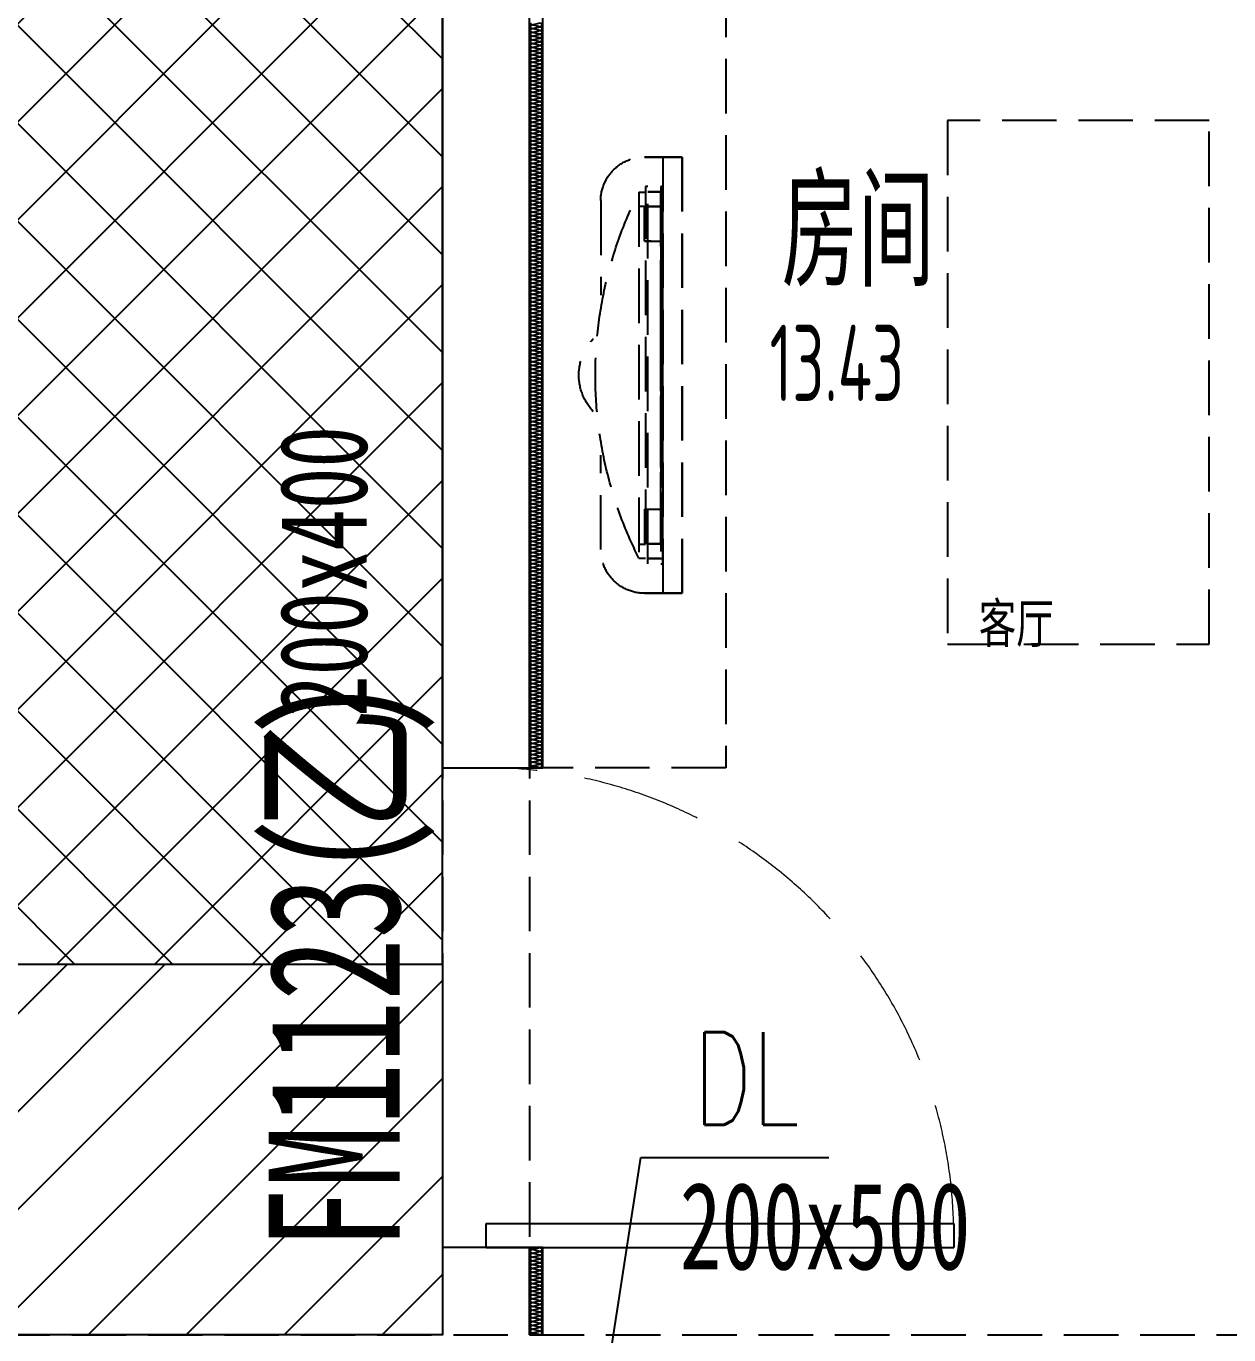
# Model space of a CAD drawing. Header units: millimetres. Extents: x -28014 to 297841, y -81741 to 47579.
# Drawn here: x 285314 to 288072, y -33077 to -30077 of the extents above; entities that cross this region are included whole.
import ezdxf
from ezdxf.enums import TextEntityAlignment as Align

# ---------------------------------------------------------------- set-up
doc = ezdxf.new("R2010")
doc.units = ezdxf.units.MM
doc.header["$MEASUREMENT"] = 0
doc.linetypes.add('__DASH', pattern=[0.35, 0.25, -0.1])
doc.linetypes.add('DASH', pattern=[0.35, 0.25, -0.1])
for name, color, linetype in [('A-墙体-填充墙', 4, 'Continuous'), ('A-墙体-面层', 6, 'Continuous'), ('A-楼面-家具', 8, 'Continuous'), ('A-注释-填充', 8, 'Continuous'), ('A-注释-引出', 3, 'Continuous'), ('A-立面-填充1', 8, 'Continuous'), ('A-立面-线2', 132, 'Continuous'), ('A-门窗', 2, 'Continuous'), ('AR9-梁', 1, 'DASH'), ('C-sheet(通用-图框)', 7, 'Continuous'), ('FF-平面文字', 50, 'Continuous'), ('FF-活动家具', 51, 'Continuous')]:
    doc.layers.add(name, color=color, linetype=linetype)
doc.layers.add('A-注释-参考', color=242, linetype='Continuous', plot=False)
doc.styles.add('_TCH_DIM', font='SIMPLEX', dxfattribs={"bigfont": 'GBCBIG'})
doc.styles.add('_TCH_SPACE', font='HZS', dxfattribs={"width": 0.7, "bigfont": 'HZTXT'})
doc.styles.add('宋体', font='', dxfattribs={"width": 0.8})
doc.styles.get('宋体').set_extended_font_data('SimSun')

# ---------------------------------------------------------------- blocks, each defined once
blk = doc.blocks.new('1800电视柜')
at = {"layer": 'FF-活动家具', "linetype": '__DASH', "ltscale": 500}
for p, q in [((500, -163), (716.6, -163)), ((1300, -163), (1083.4, -163)), ((480.5, -250.7), (1319.5, -250.7)), ((480.5, -250.7), (480.5, -265.7)), ((512.3, -250.7), (512.3, -265.7)), ((592.8, -263), (512.3, -263)), ((1207.2, -263), (1287.7, -263)), ((1287.7, -250.7), (1287.7, -265.7)), ((1319.5, -250.7), (1319.5, -265.7)), ((1400, -306.4), (400, -306.4))]:
    blk.add_line(p, q, dxfattribs=at)
for points in [[(0, 0), (0, -450), (1800, -450), (1800, 0)], [(1332.5, -305.7), (467.5, -305.7), (467.5, -300.7), (1332.5, -300.7)]]:
    blk.add_lwpolyline(points, close=True, dxfattribs=at)
for points in [[(1400, -263), (1400, -350), (400, -350), (400, -263)], [(400, -263), (400, -350), (1400, -350), (1400, -263)]]:
    blk.add_lwpolyline(points, dxfattribs=at)
for centre, radius, start, end in [((900, -234), 121.2, 46.3591, 133.6409), ((500, -263), 100, 90, 180), ((900, -1080.6), 929.9, 63.1842, 116.8158), ((1300, -263), 100, 0, 90)]:
    blk.add_arc(centre, radius, start, end, dxfattribs=at)
for points in [[(467.5, -270.7, 57.3), (467.5, -265.7, 57.3), (1332.5, -265.7, 57.3), (1332.5, -270.7, 57.3)], [(479.5, -300.7, 117.3), (479.5, -270.7, 117.3), (479.5, -270.7, 595.3), (479.5, -300.7, 595.3)], [(513.3, -300.7, 117.3), (513.3, -270.7, 117.3), (513.3, -270.7, 595.3), (513.3, -300.7, 595.3)], [(1286.7, -300.7, 117.3), (1286.7, -270.7, 117.3), (1286.7, -270.7, 595.3), (1286.7, -300.7, 595.3)], [(1320.5, -300.7, 117.3), (1320.5, -270.7, 117.3), (1320.5, -270.7, 595.3), (1320.5, -300.7, 595.3)], [(479.5, -300.7, 117.3), (1320.5, -300.7, 117.3), (1320.5, -300.7, 595.3), (479.5, -300.7, 595.3)]]:
    blk.add_3dface(points, dxfattribs=at)
for points, invisible_edges in [([(592.8, -263, -70.4), (592.8, -279, 2.6), (592.8, -263), (592.8, -263, -70.4)], 9), ([(592.8, -279, -73), (592.8, -279, 2.6), (592.8, -263, -70.4), (592.8, -279, -73)], 11), ([(1207.2, -344.2, -63), (1207.2, -263), (1207.2, -306.4, -79.5), (1207.2, -344.2, -63)], 13), ([(400, -344.2, -63), (400, -279, -73), (400, -306.4, -79.5), (400, -344.2, -63)], 13), ([(400, -279, 2.6), (400, -347, -21.2), (400, -306.4, 9.2), (400, -279, 2.6)], 11), ([(592.8, -344.2, -63), (592.8, -279, -73), (592.8, -306.4, -79.5), (592.8, -344.2, -63)], 13), ([(400, -306.4, 9.2), (400, -344.2, -7.4), (400, -333, 18.3), (400, -306.4, 9.2)], 11), ([(400, -344.2, -63), (400, -306.4, -79.5), (400, -333, -88.7), (400, -344.2, -63)], 13), ([(552.5, -300.7, 151.3), (467.5, -300.7, 611.3), (552.5, -300.7, 561.3), (552.5, -300.7, 151.3)], 11), ([(552.5, -300.7, 561.3), (750.6, -300.7, 611.3), (780.1, -300.7, 561.3), (552.5, -300.7, 561.3)], 9), ([(1051.3, -300.7, 101.3), (552.5, -300.7, 151.3), (1021.8, -300.7, 151.3), (1051.3, -300.7, 101.3)], 9), ([(750.6, -300.7, 611.3), (1247.5, -300.7, 561.3), (780.1, -300.7, 561.3), (750.6, -300.7, 611.3)], 9), ([(1247.5, -300.7, 151.3), (1051.3, -300.7, 101.3), (1021.8, -300.7, 151.3), (1247.5, -300.7, 151.3)], 9), ([(1247.5, -300.7, 561.3), (1332.5, -300.7, 611.3), (1247.5, -300.7, 151.3), (1247.5, -300.7, 561.3)], 11), ([(400, -333.4, -88), (400, -334.7, -89.7), (400, -333, -88.7), (400, -333.4, -88)], 9), ([(400, -334.7, 19.4), (400, -333.5, 17.5), (400, -333, 18.3), (400, -334.7, 19.4)], 9), ([(400, -333, 18.3), (400, -344.2, -7.4), (400, -339.4, 5.9), (400, -333, 18.3)], 9), ([(400, -344.2, -63), (400, -333, -88.7), (400, -339.4, -76.3), (400, -344.2, -63)], 9), ([(400, -333.9, -87.2), (400, -335.6, -88.2), (400, -333.4, -88), (400, -333.9, -87.2)], 11), ([(400, -335.6, 17.8), (400, -333.9, 16.8), (400, -333.5, 17.5), (400, -335.6, 17.8)], 13), ([(400, -336.1, 17), (400, -333.9, 16.8), (400, -335.6, 17.8), (400, -336.1, 17)], 11), ([(400, -336.1, 17), (400, -334.4, 16), (400, -333.9, 16.8), (400, -336.1, 17)], 13), ([(400, -334.3, -86.5), (400, -335.6, -88.2), (400, -333.9, -87.2), (400, -334.3, -86.5)], 11), ([(400, -334.3, -86.5), (400, -336.1, -87.4), (400, -335.6, -88.2), (400, -334.3, -86.5)], 13), ([(400, -334.7, -85.7), (400, -336.1, -87.4), (400, -334.3, -86.5), (400, -334.7, -85.7)], 11), ([(400, -336.1, 17), (400, -334.8, 15.2), (400, -334.4, 16), (400, -336.1, 17)], 13), ([(400, -335.6, 17.8), (400, -334.7, 19.4), (400, -335.2, 18.6), (400, -335.6, 17.8)], 9), ([(400, -334.7, -89.7), (400, -335.6, -88.2), (400, -335.2, -89), (400, -334.7, -89.7)], 9), ([(400, -335.1, -85), (400, -337, -85.8), (400, -334.7, -85.7), (400, -335.1, -85)], 11), ([(400, -337, 15.5), (400, -335.3, 14.4), (400, -334.8, 15.2), (400, -337, 15.5)], 13), ([(400, -335.6, -84.2), (400, -337, -85.8), (400, -335.1, -85), (400, -335.6, -84.2)], 11), ([(400, -337.4, 14.7), (400, -335.3, 14.4), (400, -337, 15.5), (400, -337.4, 14.7)], 11), ([(400, -337.4, 14.7), (400, -335.7, 13.6), (400, -335.3, 14.4), (400, -337.4, 14.7)], 13), ([(400, -336, -83.5), (400, -337.8, -84.3), (400, -335.6, -84.2), (400, -336, -83.5)], 11), ([(400, -337.4, 14.7), (400, -336.1, 12.8), (400, -335.7, 13.6), (400, -337.4, 14.7)], 13), ([(400, -336.4, -82.7), (400, -337.8, -84.3), (400, -336, -83.5), (400, -336.4, -82.7)], 11), ([(400, -336.1, -87.4), (400, -337, -85.8), (400, -336.5, -86.6), (400, -336.1, -87.4)], 9), ([(400, -337, 15.5), (400, -336.1, 17), (400, -336.5, 16.3), (400, -337, 15.5)], 9), ([(400, -338.2, 13.1), (400, -336.5, 12), (400, -336.1, 12.8), (400, -338.2, 13.1)], 13), ([(400, -336.4, -82.7), (400, -338.2, -83.5), (400, -337.8, -84.3), (400, -336.4, -82.7)], 13), ([(400, -336.7, -82), (400, -338.2, -83.5), (400, -336.4, -82.7), (400, -336.7, -82)], 11), ([(400, -338.2, 13.1), (400, -337, 11.2), (400, -336.5, 12), (400, -338.2, 13.1)], 13), ([(400, -337.1, -81.2), (400, -339, -81.9), (400, -336.7, -82), (400, -337.1, -81.2)], 11), ([(400, -337, -85.8), (400, -337.8, -84.3), (400, -337.4, -85.1), (400, -337, -85.8)], 9), ([(400, -339, 11.5), (400, -337.4, 10.4), (400, -337, 11.2), (400, -339, 11.5)], 13), ([(400, -337.5, -80.4), (400, -339, -81.9), (400, -337.1, -81.2), (400, -337.5, -80.4)], 11), ([(400, -338.2, 13.1), (400, -337.4, 14.7), (400, -337.8, 13.9), (400, -338.2, 13.1)], 9), ([(400, -339, 11.5), (400, -337.8, 9.6), (400, -337.4, 10.4), (400, -339, 11.5)], 13), ([(400, -337.9, -79.7), (400, -339.8, -80.3), (400, -337.5, -80.4), (400, -337.9, -79.7)], 11), ([(400, -339.8, 9.9), (400, -338.1, 8.8), (400, -337.8, 9.6), (400, -339.8, 9.9)], 13), ([(400, -338.2, -78.9), (400, -339.8, -80.3), (400, -337.9, -79.7), (400, -338.2, -78.9)], 11), ([(400, -339.8, 9.9), (400, -338.5, 7.9), (400, -338.1, 8.8), (400, -339.8, 9.9)], 13), ([(400, -339, 11.5), (400, -338.2, 13.1), (400, -338.6, 12.3), (400, -339, 11.5)], 9), ([(400, -338.2, -83.5), (400, -339, -81.9), (400, -338.6, -82.7), (400, -338.2, -83.5)], 9), ([(400, -338.6, -78.1), (400, -340.6, -78.6), (400, -338.2, -78.9), (400, -338.6, -78.1)], 11), ([(400, -340.6, 8.3), (400, -338.9, 7.1), (400, -338.5, 7.9), (400, -340.6, 8.3)], 13), ([(400, -339, -77.4), (400, -340.6, -78.6), (400, -338.6, -78.1), (400, -339, -77.4)], 11), ([(400, -340.9, 7.5), (400, -338.9, 7.1), (400, -340.6, 8.3), (400, -340.9, 7.5)], 11), ([(400, -340.9, 7.5), (400, -339.3, 6.3), (400, -338.9, 7.1), (400, -340.9, 7.5)], 13), ([(400, -339, -81.9), (400, -339.8, -80.3), (400, -339.4, -81.1), (400, -339, -81.9)], 9), ([(400, -339.8, 9.9), (400, -339, 11.5), (400, -339.4, 10.7), (400, -339.8, 9.9)], 9), ([(400, -339, -77.4), (400, -340.9, -77.8), (400, -340.6, -78.6), (400, -339, -77.4)], 13), ([(400, -339.3, -76.6), (400, -340.9, -77.8), (400, -339, -77.4), (400, -339.3, -76.6)], 11), ([(400, -340.9, 7.5), (400, -339.6, 5.5), (400, -339.3, 6.3), (400, -340.9, 7.5)], 13), ([(400, -339.6, -75.8), (400, -341.7, -76.2), (400, -339.3, -76.6), (400, -339.6, -75.8)], 11), ([(400, -341.7, 5.8), (400, -340, 4.6), (400, -339.6, 5.5), (400, -341.7, 5.8)], 13), ([(400, -340, -75), (400, -341.7, -76.2), (400, -339.6, -75.8), (400, -340, -75)], 11), ([(400, -340.6, 8.3), (400, -339.8, 9.9), (400, -340.2, 9.1), (400, -340.6, 8.3)], 9), ([(400, -339.8, -80.3), (400, -340.6, -78.6), (400, -340.2, -79.5), (400, -339.8, -80.3)], 9), ([(400, -342, 5), (400, -340, 4.6), (400, -341.7, 5.8), (400, -342, 5)], 11), ([(400, -342, 5), (400, -340.3, 3.8), (400, -340, 4.6), (400, -342, 5)], 13), ([(400, -340.3, -74.2), (400, -341.7, -76.2), (400, -340, -75), (400, -340.3, -74.2)], 11), ([(400, -340.6, -73.4), (400, -342.3, -74.5), (400, -340.3, -74.2), (400, -340.6, -73.4)], 11), ([(400, -342.7, 3.3), (400, -340.7, 3), (400, -340.3, 3.8), (400, -342.7, 3.3)], 13), ([(400, -340.9, -72.6), (400, -342.3, -74.5), (400, -340.6, -73.4), (400, -340.9, -72.6)], 11), ([(400, -342.7, 3.3), (400, -341, 2.1), (400, -340.7, 3), (400, -342.7, 3.3)], 13), ([(400, -341.7, 5.8), (400, -340.9, 7.5), (400, -341.3, 6.6), (400, -341.7, 5.8)], 9), ([(400, -340.9, -77.8), (400, -341.7, -76.2), (400, -341.3, -77), (400, -340.9, -77.8)], 9), ([(400, -341.2, -71.8), (400, -343, -72.9), (400, -340.9, -72.6), (400, -341.2, -71.8)], 11), ([(400, -343.3, 1.7), (400, -341.3, 1.3), (400, -341, 2.1), (400, -343.3, 1.7)], 13), ([(400, -341.6, -71), (400, -343, -72.9), (400, -341.2, -71.8), (400, -341.6, -71)], 11), ([(400, -343.3, 1.7), (400, -341.6, 0.4), (400, -341.3, 1.3), (400, -343.3, 1.7)], 13), ([(400, -341.8, -70.2), (400, -343.6, -71.2), (400, -341.6, -71), (400, -341.8, -70.2)], 11), ([(400, -343.9, 0), (400, -342, -0.4), (400, -341.6, 0.4), (400, -343.9, 0)], 13), ([(400, -341.7, -76.2), (400, -342.3, -74.5), (400, -342, -75.4), (400, -341.7, -76.2)], 9), ([(400, -341.8, -70.2), (400, -343.9, -70.3), (400, -343.6, -71.2), (400, -341.8, -70.2)], 13), ([(400, -342.1, -69.4), (400, -343.9, -70.3), (400, -341.8, -70.2), (400, -342.1, -69.4)], 11), ([(400, -342.7, 3.3), (400, -342, 5), (400, -342.3, 4.2), (400, -342.7, 3.3)], 9), ([(400, -343.9, 0), (400, -342.3, -1.3), (400, -342, -0.4), (400, -343.9, 0)], 13), ([(400, -342.4, -68.6), (400, -343.9, -70.3), (400, -342.1, -69.4), (400, -342.4, -68.6)], 11), ([(400, -342.3, -74.5), (400, -343, -72.9), (400, -342.7, -73.7), (400, -342.3, -74.5)], 9), ([(400, -344.5, -1.7), (400, -342.5, -2.1), (400, -342.3, -1.3), (400, -344.5, -1.7)], 13), ([(400, -342.7, -67.8), (400, -344.5, -68.6), (400, -342.4, -68.6), (400, -342.7, -67.8)], 11), ([(400, -344.5, -1.7), (400, -342.8, -3), (400, -342.5, -2.1), (400, -344.5, -1.7)], 13), ([(400, -343.3, 1.7), (400, -342.7, 3.3), (400, -343, 2.5), (400, -343.3, 1.7)], 9), ([(400, -342.7, -67.8), (400, -344.8, -67.8), (400, -344.5, -68.6), (400, -342.7, -67.8)], 13), ([(400, -343, -67), (400, -344.8, -67.8), (400, -342.7, -67.8), (400, -343, -67)], 11), ([(400, -344.8, -2.6), (400, -342.8, -3), (400, -344.5, -1.7), (400, -344.8, -2.6)], 11), ([(400, -344.8, -2.6), (400, -343.1, -3.8), (400, -342.8, -3), (400, -344.8, -2.6)], 13), ([(400, -343, -72.9), (400, -343.6, -71.2), (400, -343.3, -72), (400, -343, -72.9)], 9), ([(400, -343.2, -66.2), (400, -344.8, -67.8), (400, -343, -67), (400, -343.2, -66.2)], 11), ([(400, -345.3, -4.3), (400, -343.4, -4.7), (400, -343.1, -3.8), (400, -345.3, -4.3)], 13), ([(400, -343.5, -65.4), (400, -345.3, -66.1), (400, -343.2, -66.2), (400, -343.5, -65.4)], 11), ([(400, -343.9, 0), (400, -343.3, 1.7), (400, -343.6, 0.8), (400, -343.9, 0)], 9), ([(400, -345.3, -4.3), (400, -343.6, -5.6), (400, -343.4, -4.7), (400, -345.3, -4.3)], 13), ([(400, -343.7, -64.6), (400, -345.3, -66.1), (400, -343.5, -65.4), (400, -343.7, -64.6)], 11), ([(400, -345.6, -5.1), (400, -343.9, -6.4), (400, -343.6, -5.6), (400, -345.6, -5.1)], 13), ([(400, -344, -63.7), (400, -345.9, -64.4), (400, -343.7, -64.6), (400, -344, -63.7)], 11), ([(400, -344.5, -1.7), (400, -343.9, 0), (400, -344.2, -0.9), (400, -344.5, -1.7)], 9), ([(400, -343.9, -70.3), (400, -344.5, -68.6), (400, -344.2, -69.5), (400, -343.9, -70.3)], 9), ([(400, -346.1, -6.9), (400, -344.2, -7.3), (400, -343.9, -6.4), (400, -346.1, -6.9)], 13), ([(400, -344.2, -62.9), (400, -345.9, -64.4), (400, -344, -63.7), (400, -344.2, -62.9)], 11), ([(400, -344.4, -62.1), (400, -346.3, -62.6), (400, -344.2, -62.9), (400, -344.4, -62.1)], 11), ([(400, -346.1, -6.9), (400, -344.4, -8.2), (400, -344.2, -7.3), (400, -346.1, -6.9)], 13), ([(400, -344.6, -61.3), (400, -346.3, -62.6), (400, -344.4, -62.1), (400, -344.6, -61.3)], 11), ([(400, -346.6, -8.6), (400, -344.6, -9.1), (400, -344.4, -8.2), (400, -346.6, -8.6)], 13), ([(400, -344.8, -60.4), (400, -346.8, -60.9), (400, -344.6, -61.3), (400, -344.8, -60.4)], 11), ([(400, -346.6, -8.6), (400, -344.9, -9.9), (400, -344.6, -9.1), (400, -346.6, -8.6)], 13), ([(400, -345.1, -59.6), (400, -346.8, -60.9), (400, -344.8, -60.4), (400, -345.1, -59.6)], 11), ([(400, -346.8, -9.5), (400, -345.1, -10.8), (400, -344.9, -9.9), (400, -346.8, -9.5)], 13)]:
    blk.add_3dface(points, dxfattribs=dict(at, invisible_edges=invisible_edges))
blk = doc.blocks.new('1200长茶几')
at = {"layer": 'FF-活动家具', "linetype": '__DASH', "ltscale": 500}
blk.add_lwpolyline([(0, -600), (1200, -600), (1200, 0), (0, 0)], close=True, dxfattribs=at)
blk = doc.blocks.new('$DorLib2D$00000001')
for p, q in [((0.45, 0.975), (0.5, 0.975)), ((0.45, 0), (0.45, 0.975)), ((0.5, 0), (0.5, 0.975)), ((0.5, 0), (0.45, 0))]:
    blk.add_line(p, q)
at = {"color": 8, "linetype": '__DASH', "lineweight": 13}
blk.add_arc((0.475, 0), 0.975, 91.4693, 180, dxfattribs=at)
blk = doc.blocks.new('fchgbfhy')
at = {"layer": 'A-墙体-填充墙'}
for p, q in [((-6350, -100), (-6350, -3400)), ((-6150, -3400), (-6150, -200)), ((-6350, -3400), (-6150, -3400)), ((-6150, -4500), (-6350, -4500)), ((-6350, -4500), (-6350, -4700)), ((-6150, -4700), (-6150, -4500))]:
    blk.add_line(p, q, dxfattribs=at)
at = {"layer": 'A-楼面-家具', "extrusion": (0, 0, -1), "zscale": -1, "rotation": 270}
blk.add_blockref('1800电视柜', (6150, -1600), dxfattribs=at)
at = {"layer": 'A-楼面-家具', "extrusion": (0, 0, -1), "xscale": -1, "zscale": -1, "rotation": 270}
blk.add_blockref('1200长茶几', (5191.7, -3116.5), dxfattribs=at)
at = {"layer": 'A-门窗', "xscale": 1100, "yscale": 1100, "zscale": 1100, "rotation": 270.0000000001242}
blk.add_blockref('$DorLib2D$00000001', (-6250, -3950), dxfattribs=at)
at = {"layer": 'A-注释-参考', "style": '_TCH_SPACE', "width": 0.7}
for s, height, p in [('房间', 250, (-5571.9, -2297)), ('13.43', 175, (-5599.9, -2559.5))]:
    blk.add_text(s, height=height, dxfattribs=at).set_placement(p)
blk = doc.blocks.new('$LinePat$岩棉板')
at = {"color": 0}
for p, q in [((0, -17), (12, -67)), ((12, -67), (24, -17))]:
    blk.add_line(p, q, dxfattribs=at)
for centre, start, end in [((12, -17), 0, 180), ((0, -67), 270, 0), ((24, -67), 180, 270)]:
    blk.add_arc(centre, 12, start, end, dxfattribs=at)
at = {"layer": 'Defpoints'}
blk.add_point((0, 0.1), dxfattribs=at)
at = {"layer": 'Defpoints', "color": 0}
blk.add_point((24, -84), dxfattribs=at)
blk = doc.blocks.new('fdgfdth')
at = {"layer": 'A-墙体-面层', "ltscale": 0.01}
for points in [[(1400, -8850), (1430, -8850), (1430, -5650)], [(1400, -10150), (1430, -10150), (1430, -9950), (1400, -9950)]]:
    blk.add_lwpolyline(points, dxfattribs=at)
at = {"layer": 'A-注释-填充', "yscale": 0.3565137037395431, "zscale": 0.3565137037395431}
for p, xscale, rotation in [((1430, -7151.3), -0.3574619920922241, 269.9999999999114), ((1430, -7159.9), -0.3574619920922241, 269.9999999999114), ((1430, -7168.5), -0.3574619920922241, 269.9999999999114), ((1430, -7177.1), -0.3574619920922241, 269.9999999999114), ((1430, -7185.7), -0.3574619920922241, 269.9999999999114), ((1430, -7194.2), -0.3574619920922241, 269.9999999999114), ((1430, -7202.8), -0.3574619920922241, 269.9999999999114), ((1430, -7211.4), -0.3574619920922241, 269.9999999999114), ((1430, -7220), -0.3574619920922241, 269.9999999999114), ((1430, -7228.6), -0.3574619920922241, 269.9999999999114), ((1430, -7237.1), -0.3574619920922241, 269.9999999999114), ((1430, -7245.7), -0.3574619920922241, 269.9999999999114), ((1430, -7254.3), -0.3574619920922241, 269.9999999999114), ((1430, -7262.9), -0.3574619920922241, 269.9999999999114), ((1430, -7271.4), -0.3574619920922241, 269.9999999999114), ((1430, -7280), -0.3574619920922241, 269.9999999999114), ((1430, -7288.6), -0.3574619920922241, 269.9999999999114), ((1430, -7297.2), -0.3574619920922241, 269.9999999999114), ((1430, -7305.8), -0.3574619920922241, 269.9999999999114), ((1430, -7314.3), -0.3574619920922241, 269.9999999999114), ((1430, -7322.9), -0.3574619920922241, 269.9999999999114), ((1430, -7331.5), -0.3574619920922241, 269.9999999999114), ((1430, -7340.1), -0.3574619920922241, 269.9999999999114), ((1430, -7348.7), -0.3574619920922241, 269.9999999999114), ((1430, -7357.2), -0.3574619920922241, 269.9999999999114), ((1430, -7365.8), -0.3574619920922241, 269.9999999999114), ((1430, -7374.4), -0.3574619920922241, 269.9999999999114), ((1430, -7383), -0.3574619920922241, 269.9999999999114), ((1430, -7391.6), -0.3574619920922241, 269.9999999999114), ((1430, -7400.1), -0.3574619920922241, 269.9999999999114), ((1430, -7408.7), -0.3574619920922241, 269.9999999999114), ((1430, -7417.3), -0.3574619920922241, 269.9999999999114), ((1430, -7425.9), -0.3574619920922241, 269.9999999999114), ((1430, -7434.5), -0.3574619920922241, 269.9999999999114), ((1430, -7443), -0.3574619920922241, 269.9999999999114), ((1430, -7451.6), -0.3574619920922241, 269.9999999999114), ((1430, -7460.2), -0.3574619920922241, 269.9999999999114), ((1430, -7468.8), -0.3574619920922241, 269.9999999999114), ((1430, -7477.3), -0.3574619920922241, 269.9999999999114), ((1430, -7485.9), -0.3574619920922241, 269.9999999999114), ((1430, -7494.5), -0.3574619920922241, 269.9999999999114), ((1430, -7503.1), -0.3574619920922241, 269.9999999999114), ((1430, -7511.7), -0.3574619920922241, 269.9999999999114), ((1430, -7520.2), -0.3574619920922241, 269.9999999999114), ((1430, -7528.8), -0.3574619920922241, 269.9999999999114), ((1430, -7537.4), -0.3574619920922241, 269.9999999999114), ((1430, -7546), -0.3574619920922241, 269.9999999999114), ((1430, -7554.6), -0.3574619920922241, 269.9999999999114), ((1430, -7563.1), -0.3574619920922241, 269.9999999999114), ((1430, -7571.7), -0.3574619920922241, 269.9999999999114), ((1430, -7580.3), -0.3574619920922241, 269.9999999999114), ((1430, -7588.9), -0.3574619920922241, 269.9999999999114), ((1430, -7597.5), -0.3574619920922241, 269.9999999999114), ((1430, -7606), -0.3574619920922241, 269.9999999999114), ((1430, -7614.6), -0.3574619920922241, 269.9999999999114), ((1430, -7623.2), -0.3574619920922241, 269.9999999999114), ((1430, -7631.8), -0.3574619920922241, 269.9999999999114), ((1430, -7640.3), -0.3574619920922241, 269.9999999999114), ((1430, -7648.9), -0.3574619920922241, 269.9999999999114), ((1430, -7657.5), -0.3574619920922241, 269.9999999999114), ((1430, -7666.1), -0.3574619920922241, 269.9999999999114), ((1430, -7674.7), -0.3574619920922241, 269.9999999999114), ((1430, -7683.2), -0.3574619920922241, 269.9999999999114), ((1430, -7691.8), -0.3574619920922241, 269.9999999999114), ((1430, -7700.4), -0.3574619920922241, 269.9999999999114), ((1430, -7709), -0.3574619920922241, 269.9999999999114), ((1430, -7717.6), -0.3574619920922241, 269.9999999999114), ((1430, -7726.1), -0.3574619920922241, 269.9999999999114), ((1430, -7734.7), -0.3574619920922241, 269.9999999999114), ((1430, -7743.3), -0.3574619920922241, 269.9999999999114), ((1430, -7751.9), -0.3574619920922241, 269.9999999999114), ((1430, -7760.5), -0.3574619920922241, 269.9999999999114), ((1430, -7769), -0.3574619920922241, 269.9999999999114), ((1430, -7777.6), -0.3574619920922241, 269.9999999999114), ((1430, -7786.2), -0.3574619920922241, 269.9999999999114), ((1430, -7794.8), -0.3574619920922241, 269.9999999999114), ((1430, -7803.4), -0.3574619920922241, 269.9999999999114), ((1430, -7811.9), -0.3574619920922241, 269.9999999999114), ((1430, -7820.5), -0.3574619920922241, 269.9999999999114), ((1430, -7829.1), -0.3574619920922241, 269.9999999999114), ((1430, -7837.7), -0.3574619920922241, 269.9999999999114), ((1430, -7846.2), -0.3574619920922241, 269.9999999999114), ((1430, -7854.8), -0.3574619920922241, 269.9999999999114), ((1430, -7863.4), -0.3574619920922241, 269.9999999999114), ((1430, -7872), -0.3574619920922241, 269.9999999999114), ((1430, -7880.6), -0.3574619920922241, 269.9999999999114), ((1430, -7889.1), -0.3574619920922241, 269.9999999999114), ((1430, -7897.7), -0.3574619920922241, 269.9999999999114), ((1430, -7906.3), -0.3574619920922241, 269.9999999999114), ((1430, -7914.9), -0.3574619920922241, 269.9999999999114), ((1430, -7923.5), -0.3574619920922241, 269.9999999999114), ((1430, -7932), -0.3574619920922241, 269.9999999999114), ((1430, -7940.6), -0.3574619920922241, 269.9999999999114), ((1430, -7949.2), -0.3574619920922241, 269.9999999999114), ((1430, -7957.8), -0.3574619920922241, 269.9999999999114), ((1430, -7966.4), -0.3574619920922241, 269.9999999999114), ((1430, -7974.9), -0.3574619920922241, 269.9999999999114), ((1430, -7983.5), -0.3574619920922241, 269.9999999999114), ((1430, -7992.1), -0.3574619920922241, 269.9999999999114), ((1430, -8000.7), -0.3574619920922241, 269.9999999999114), ((1430, -8009.2), -0.3574619920922241, 269.9999999999114), ((1430, -8017.8), -0.3574619920922241, 269.9999999999114), ((1430, -8026.4), -0.3574619920922241, 269.9999999999114), ((1430, -8035), -0.3574619920922241, 269.9999999999114), ((1430, -8043.6), -0.3574619920922241, 269.9999999999114), ((1430, -8052.1), -0.3574619920922241, 269.9999999999114), ((1430, -8060.7), -0.3574619920922241, 269.9999999999114), ((1430, -8069.3), -0.3574619920922241, 269.9999999999114), ((1430, -8077.9), -0.3574619920922241, 269.9999999999114), ((1430, -8086.5), -0.3574619920922241, 269.9999999999114), ((1430, -8095), -0.3574619920922241, 269.9999999999114), ((1430, -8103.6), -0.3574619920922241, 269.9999999999114), ((1430, -8112.2), -0.3574619920922241, 269.9999999999114), ((1430, -8120.8), -0.3574619920922241, 269.9999999999114), ((1430, -8129.4), -0.3574619920922241, 269.9999999999114), ((1430, -8137.9), -0.3574619920922241, 269.9999999999114), ((1430, -8146.5), -0.3574619920922241, 269.9999999999114), ((1430, -8155.1), -0.3574619920922241, 269.9999999999114), ((1430, -8163.7), -0.3574619920922241, 269.9999999999114), ((1430, -8172.3), -0.3574619920922241, 269.9999999999114), ((1430, -8180.8), -0.3574619920922241, 269.9999999999114), ((1430, -8189.4), -0.3574619920922241, 269.9999999999114), ((1430, -8198), -0.3574619920922241, 269.9999999999114), ((1430, -8206.6), -0.3574619920922241, 269.9999999999114), ((1430, -8215.1), -0.3574619920922241, 269.9999999999114), ((1430, -8223.7), -0.3574619920922241, 269.9999999999114), ((1430, -8232.3), -0.3574619920922241, 269.9999999999114), ((1430, -8240.9), -0.3574619920922241, 269.9999999999114), ((1430, -8249.5), -0.3574619920922241, 269.9999999999114), ((1430, -8258), -0.3574619920922241, 269.9999999999114), ((1430, -8266.6), -0.3574619920922241, 269.9999999999114), ((1430, -8275.2), -0.3574619920922241, 269.9999999999114), ((1430, -8283.8), -0.3574619920922241, 269.9999999999114), ((1430, -8292.4), -0.3574619920922241, 269.9999999999114), ((1430, -8300.9), -0.3574619920922241, 269.9999999999114), ((1430, -8309.5), -0.3574619920922241, 269.9999999999114), ((1430, -8318.1), -0.3574619920922241, 269.9999999999114), ((1430, -8326.7), -0.3574619920922241, 269.9999999999114), ((1430, -8335.3), -0.3574619920922241, 269.9999999999114), ((1430, -8343.8), -0.3574619920922241, 269.9999999999114), ((1430, -8352.4), -0.3574619920922241, 269.9999999999114), ((1430, -8361), -0.3574619920922241, 269.9999999999114), ((1430, -8369.6), -0.3574619920922241, 269.9999999999114), ((1430, -8378.1), -0.3574619920922241, 269.9999999999114), ((1430, -8386.7), -0.3574619920922241, 269.9999999999114), ((1430, -8395.3), -0.3574619920922241, 269.9999999999114), ((1430, -8403.9), -0.3574619920922241, 269.9999999999114), ((1430, -8412.5), -0.3574619920922241, 269.9999999999114), ((1430, -8421), -0.3574619920922241, 269.9999999999114), ((1430, -8429.6), -0.3574619920922241, 269.9999999999114), ((1430, -8438.2), -0.3574619920922241, 269.9999999999114), ((1430, -8446.8), -0.3574619920922241, 269.9999999999114), ((1430, -8455.4), -0.3574619920922241, 269.9999999999114), ((1430, -8463.9), -0.3574619920922241, 269.9999999999114), ((1430, -8472.5), -0.3574619920922241, 269.9999999999114), ((1430, -8481.1), -0.3574619920922241, 269.9999999999114), ((1430, -8489.7), -0.3574619920922241, 269.9999999999114), ((1430, -8498.3), -0.3574619920922241, 269.9999999999114), ((1430, -8506.8), -0.3574619920922241, 269.9999999999114), ((1430, -8515.4), -0.3574619920922241, 269.9999999999114), ((1430, -8524), -0.3574619920922241, 269.9999999999114), ((1430, -8532.6), -0.3574619920922241, 269.9999999999114), ((1430, -8541.2), -0.3574619920922241, 269.9999999999114), ((1430, -8549.7), -0.3574619920922241, 269.9999999999114), ((1430, -8558.3), -0.3574619920922241, 269.9999999999114), ((1430, -8566.9), -0.3574619920922241, 269.9999999999114), ((1430, -8575.5), -0.3574619920922241, 269.9999999999114), ((1430, -8584), -0.3574619920922241, 269.9999999999114), ((1430, -8592.6), -0.3574619920922241, 269.9999999999114), ((1430, -8601.2), -0.3574619920922241, 269.9999999999114), ((1430, -8609.8), -0.3574619920922241, 269.9999999999114), ((1430, -8618.4), -0.3574619920922241, 269.9999999999114), ((1430, -8626.9), -0.3574619920922241, 269.9999999999114), ((1430, -8635.5), -0.3574619920922241, 269.9999999999114), ((1430, -8644.1), -0.3574619920922241, 269.9999999999114), ((1430, -8652.7), -0.3574619920922241, 269.9999999999114), ((1430, -8661.3), -0.3574619920922241, 269.9999999999114), ((1430, -8669.8), -0.3574619920922241, 269.9999999999114), ((1430, -8678.4), -0.3574619920922241, 269.9999999999114), ((1430, -8687), -0.3574619920922241, 269.9999999999114), ((1430, -8695.6), -0.3574619920922241, 269.9999999999114), ((1430, -8704.2), -0.3574619920922241, 269.9999999999114), ((1430, -8712.7), -0.3574619920922241, 269.9999999999114), ((1430, -8721.3), -0.3574619920922241, 269.9999999999114), ((1430, -8729.9), -0.3574619920922241, 269.9999999999114), ((1430, -8738.5), -0.3574619920922241, 269.9999999999114), ((1430, -8747.1), -0.3574619920922241, 269.9999999999114), ((1430, -8755.6), -0.3574619920922241, 269.9999999999114), ((1430, -8764.2), -0.3574619920922241, 269.9999999999114), ((1430, -8772.8), -0.3574619920922241, 269.9999999999114), ((1430, -8781.4), -0.3574619920922241, 269.9999999999114), ((1430, -8789.9), -0.3574619920922241, 269.9999999999114), ((1430, -8798.5), -0.3574619920922241, 269.9999999999114), ((1430, -8807.1), -0.3574619920922241, 269.9999999999114), ((1430, -8815.7), -0.3574619920922241, 269.9999999999114), ((1430, -8824.3), -0.3574619920922241, 269.9999999999114), ((1430, -8832.8), -0.3574619920922241, 269.9999999999114), ((1430, -8841.4), -0.3574619920922241, 269.9999999999114), ((1430, -8850), -0.3574619920922241, 269.9999999999114), ((1430, -9958.7), -0.36231884027124, 270.0000000068869), ((1430, -9967.4), -0.36231884027124, 270.0000000068869), ((1430, -9976.1), -0.36231884027124, 270.0000000068869), ((1430, -9984.8), -0.36231884027124, 270.0000000068869), ((1430, -9993.5), -0.36231884027124, 270.0000000068869), ((1430, -10002.2), -0.36231884027124, 270.0000000068869), ((1430, -10010.9), -0.36231884027124, 270.0000000068869), ((1430, -10019.6), -0.36231884027124, 270.0000000068869), ((1430, -10028.3), -0.36231884027124, 270.0000000068869), ((1430, -10037), -0.36231884027124, 270.0000000068869), ((1430, -10045.7), -0.36231884027124, 270.0000000068869), ((1430, -10054.3), -0.36231884027124, 270.0000000068869), ((1430, -10063), -0.36231884027124, 270.0000000068869), ((1430, -10071.7), -0.36231884027124, 270.0000000068869), ((1430, -10080.4), -0.36231884027124, 270.0000000068869), ((1430, -10089.1), -0.36231884027124, 270.0000000068869), ((1430, -10097.8), -0.36231884027124, 270.0000000068869), ((1430, -10106.5), -0.36231884027124, 270.0000000068869), ((1430, -10115.2), -0.36231884027124, 270.0000000068869), ((1430, -10123.9), -0.36231884027124, 270.0000000068869), ((1430, -10132.6), -0.36231884027124, 270.0000000068869), ((1430, -10141.3), -0.36231884027124, 270.0000000068869), ((1430, -10150), -0.36231884027124, 270.0000000068869)]:
    blk.add_blockref('$LinePat$岩棉板', p, dxfattribs=dict(at, xscale=xscale, rotation=rotation))
blk = doc.blocks.new('bh2')
at = {"layer": 'FF-平面文字', "style": '宋体', "width": 0.7}
for s, p in [(')', (8596, -6588.1)), ('乙', (8596, -6798.1)), ('FM1123(', (8596, -7758.1))]:
    blk.add_text(s, height=300, rotation=90, dxfattribs=at).set_placement(p)
blk = doc.blocks.new('dfxgdfh')
at = {"layer": 'AR9-梁', "ltscale": 500}
for p, q in [((10300, -4800), (10300, -7600)), ((10500, -4800), (10500, -7600)), ((8050, -7600), (13150, -7600))]:
    blk.add_line(p, q, dxfattribs=at)
at = {"layer": 'FF-平面文字', "ltscale": 500, "style": '宋体', "width": 0.7}
blk.add_text('200x400', height=200, rotation=90, dxfattribs=at).set_placement((10026.5, -5850), align=Align.MIDDLE_CENTER)
blk.add_text('200x500', height=200, dxfattribs=at).set_placement((11177.6, -7350), align=Align.MIDDLE_CENTER)
blk = doc.blocks.new('gtdehty')
at = {"layer": 'FF-平面文字', "style": '宋体', "width": 0.7}
blk.add_text('客厅', height=90, dxfattribs=at).set_placement((3975.1, -7554.7))

msp = doc.modelspace()

# ---------------------------------------------------------------- hatches: boundary and pattern name
at = {"layer": 'A-立面-填充1', "ltscale": 0.01}
h = msp.add_hatch(dxfattribs=at)
h.set_pattern_fill('ANSI37', color=256, scale=100)
h.set_pattern_definition([(45, (-160913.95, -288144.42), (-112.2532, 112.2532), []), (135, (-160913.95, -288144.42), (-112.2532, -112.2532), [])])
h.paths.add_polyline_path([(283618.762, -32227.447), (286268.762, -32227.447), (286268.762, -25677.447), (286068.762, -25677.447), (286068.762, -25177.447), (284768.762, -25177.447), (284768.762, -23127.447), (282268.762, -23127.446), (282268.762, -25177.447), (280982.552, -25177.447), (280968.762, -25177.447), (280968.762, -26127.447), (282268.762, -26127.447), (282268.762, -28077.447), (285068.762, -28077.447), (285068.762, -28577.447), (284718.762, -28577.447), (284718.762, -30277.447), (283618.762, -30277.447)])
h = msp.add_hatch(dxfattribs=at)
h.set_pattern_fill('ANSI31', color=256, scale=100)
h.set_pattern_definition([(45, (-160913.95, -228898.95), (-112.2532, 112.2532), [])])
h.paths.add_polyline_path([(283618.762, -32227.447), (286268.762, -32227.447), (286268.762, -33077.447), (283618.762, -33077.447)])

# ---------------------------------------------------------------- linework, layer by layer
at = {"layer": 'A-注释-填充', "ltscale": 0.01}
msp.add_lwpolyline([(283618.762, -32227.447), (286268.762, -32227.447), (286268.762, -25677.447), (286068.762, -25677.447), (286068.762, -25177.447), (284768.762, -25177.447), (284768.762, -23127.447), (282268.762, -23127.446), (282268.762, -25177.447), (280982.552, -25177.447), (280968.762, -25177.447), (280968.762, -26127.447), (282268.762, -26127.447), (282268.762, -28077.447), (285068.762, -28077.447), (285068.762, -28577.447), (284718.762, -28577.447), (284718.762, -30277.447), (283618.762, -30277.447)], close=True, dxfattribs=at)
at = {"layer": 'A-注释-引出'}
for p, q in [((286568.052, -33677.447), (286724.052, -32670.923)), ((286724.052, -32670.923), (287154.552, -32670.923))]:
    msp.add_line(p, q, dxfattribs=at)
at = {"layer": 'A-立面-填充1', "ltscale": 0.01}
msp.add_lwpolyline([(283618.762, -32227.447), (286268.762, -32227.447), (286268.762, -33077.447), (283618.762, -33077.447)], close=True, dxfattribs=at)

# ---------------------------------------------------------------- block references
for name, p in [('dfxgdfh', (275968.762, -25477.447)), ('fdgfdth', (285068.762, -22927.447)), ('fchgbfhy', (292618.762, -28377.447))]:
    msp.add_blockref(name, p)
at = {"layer": 'A-立面-线2'}
msp.add_blockref('gtdehty', (283523.552, -23936.423), dxfattribs=at)
at = {"layer": 'C-sheet(通用-图框)'}
msp.add_blockref('bh2', (277574.552, -25124.923), dxfattribs=at)

# ---------------------------------------------------------------- texts
at = {"layer": 'A-注释-引出', "color": 7, "style": '_TCH_DIM', "width": 0.705882}
msp.add_text('DL', height=212.5, dxfattribs=at).set_placement((286843.838, -32595.923))

doc.saveas('drawing.dxf')
